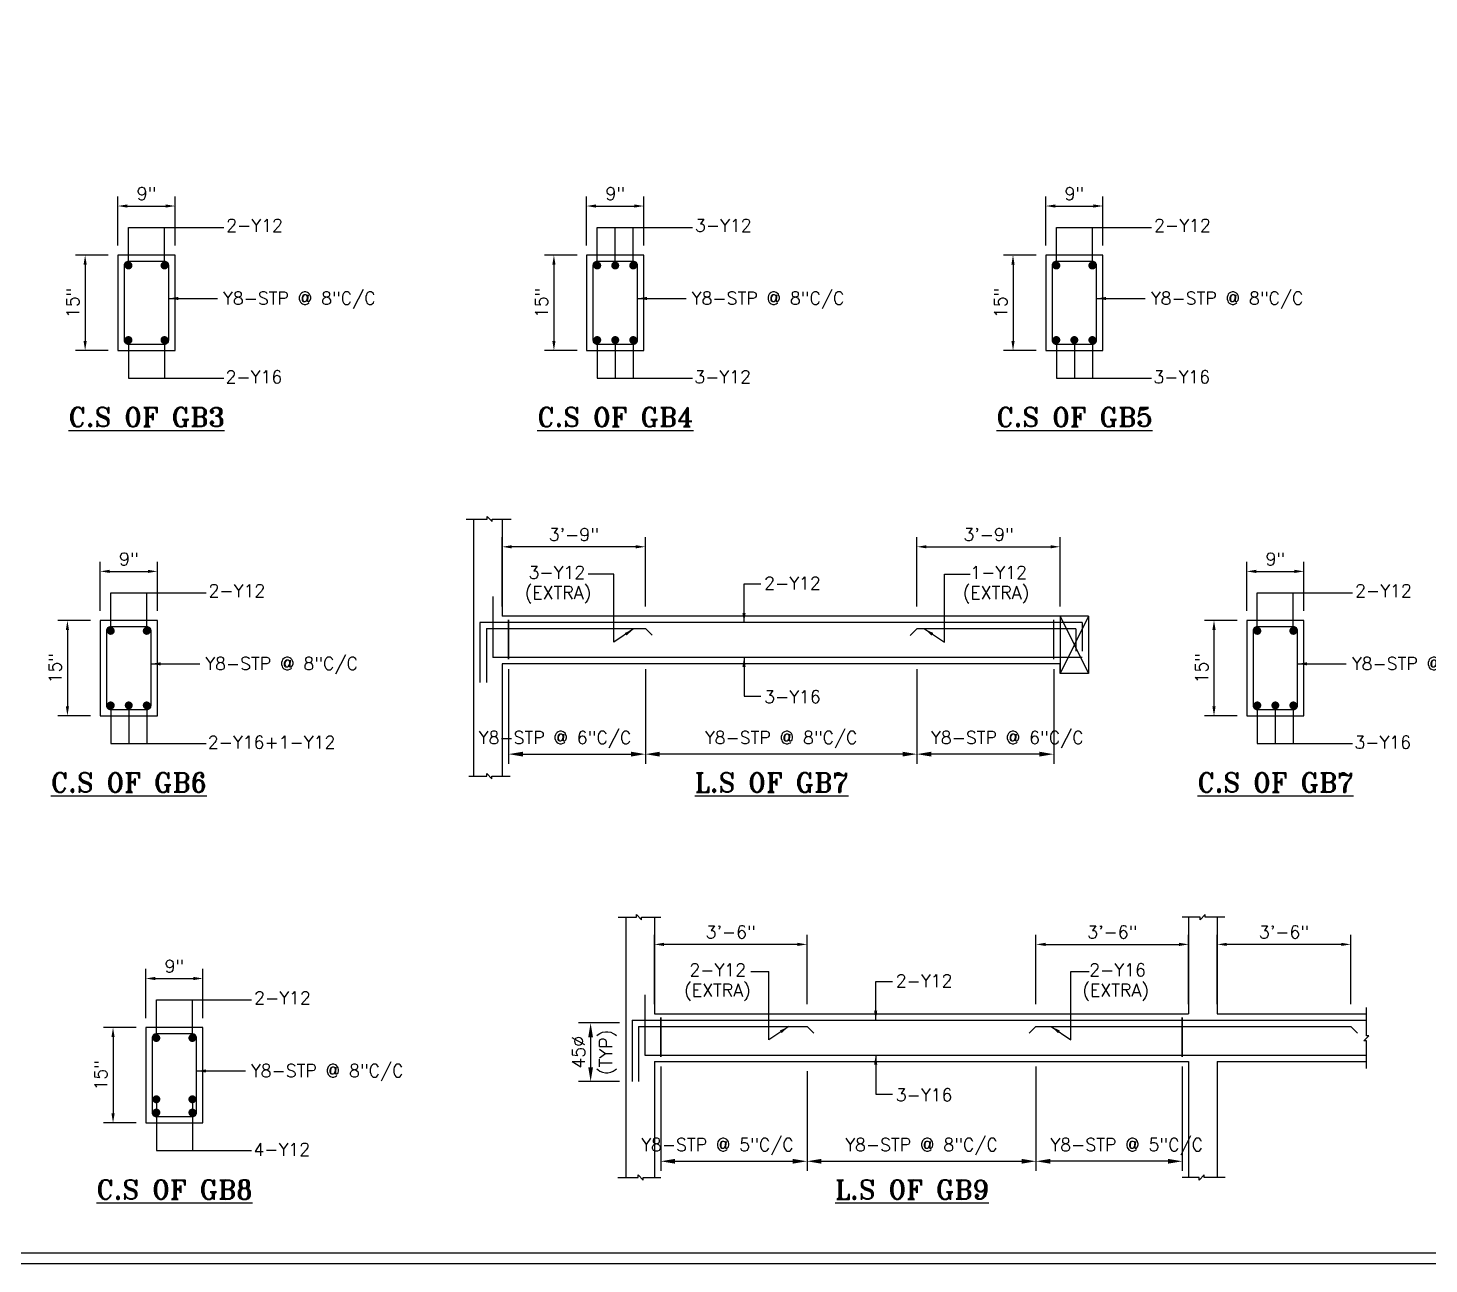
# Model space of a CAD drawing. Header units: inches. Extents: x 138161 to 144959, y -87384 to -84097.
# Drawn here: x 143335 to 144216, y -87384 to -86606 of the extents above; entities that cross this region are included whole.
import ezdxf
from ezdxf.enums import TextEntityAlignment as Align

# ---------------------------------------------------------------- set-up
doc = ezdxf.new("R2010")
doc.units = ezdxf.units.IN
doc.header["$LTSCALE"] = 20
doc.header["$MEASUREMENT"] = 0
doc.header["$PDMODE"] = 3
doc.linetypes.add('CENTER', pattern=[2, 1.25, -0.25, 0.25, -0.25])
for name, color, linetype in [('2con', 1, 'Continuous'), ('2grid', 9, 'CENTER'), ('DIM', 1, 'Continuous'), ('DIMENSION', 1, 'Continuous'), ('ROD', 40, 'Continuous'), ('TEXT', 3, 'Continuous'), ('TITLE', 2, 'Continuous')]:
    doc.layers.add(name, color=color, linetype=linetype)
doc.styles.add('ROMANS', font='romans.shx', dxfattribs={"height": 8})
doc.styles.add('ROMANT', font='romant.shx', dxfattribs={"height": 8})
doc.styles.add('S', font='SIMPLEX.shx', dxfattribs={"height": 8})
doc.dimstyles.new('ROMANS', dxfattribs={"dimtxt": 8, "dimasz": 6, "dimexe": 6, "dimexo": 6, "dimgap": 3, "dimtad": 1, "dimdec": 1, "dimzin": 1, "dimdsep": 46, "dimlunit": 4, "dimtxsty": 'ROMANS', "dimcen": 0.0625, "dimclrd": 1, "dimclre": 1, "dimclrt": 3, "dimadec": 0, "dimazin": 0, "dimtfac": 0.75, "dimtdec": 1, "dimtix": 1, "dimtofl": 0, "dimtmove": 2, "dimatfit": 3, "dimfxl": 1, "dimtolj": 1, "dimtzin": 0, "dimarcsym": 0})

# ---------------------------------------------------------------- blocks, each defined once
blk = doc.blocks.new('*D756')
at = {"layer": 'DEFPOINTS', "color": 0, "transparency": 16777216}
for p in [(143391.48, -86749.11, 0), (143370.91, -86809.11, 0), (143391.48, -86809.11, 0)]:
    blk.add_point(p, dxfattribs=at)
at = {"layer": 'DIM', "color": 1, "lineweight": -2, "transparency": 16777216}
for p, q in [((143385.48, -86749.11, 0), (143364.91, -86749.11, 0)), ((143370.91, -86755.11, 0), (143370.91, -86803.11, 0)), ((143385.48, -86809.11, 0), (143364.91, -86809.11, 0))]:
    blk.add_line(p, q, dxfattribs=at)
at = {"layer": 'DIM', "color": 1, "transparency": 16777216}
for points in [[(143369.91, -86755.11, 0), (143371.91, -86755.11, 0), (143370.91, -86749.11, 0)], [(143369.91, -86803.11, 0), (143371.91, -86803.11, 0), (143370.91, -86809.11, 0)]]:
    blk.add_solid(points, dxfattribs=at)
at = {"layer": 'DIM', "color": 3, "transparency": 16777216, "insert": (143363.15, -86779.11, 0), "char_height": 8, "attachment_point": 5, "rotation": 90, "style": 'ROMANS'}
blk.add_mtext('\\A1;15"', dxfattribs=at)
blk = doc.blocks.new('*D755')
at = {"layer": 'DEFPOINTS', "color": 0, "transparency": 16777216}
for p in [(143427.48, -86718.27, 0), (143391.48, -86749.11, 0), (143427.48, -86749.11, 0)]:
    blk.add_point(p, dxfattribs=at)
at = {"layer": 'DIM', "color": 1, "lineweight": -2, "transparency": 16777216}
for p, q in [((143391.48, -86743.11, 0), (143391.48, -86712.27, 0)), ((143427.48, -86743.11, 0), (143427.48, -86712.27, 0)), ((143397.48, -86718.27, 0), (143421.48, -86718.27, 0))]:
    blk.add_line(p, q, dxfattribs=at)
at = {"layer": 'DIM', "color": 1, "transparency": 16777216}
for points in [[(143397.48, -86717.27, 0), (143397.48, -86719.27, 0), (143391.48, -86718.27, 0)], [(143421.48, -86717.27, 0), (143421.48, -86719.27, 0), (143427.48, -86718.27, 0)]]:
    blk.add_solid(points, dxfattribs=at)
at = {"layer": 'DIM', "color": 3, "transparency": 16777216, "insert": (143409.48, -86710.51, 0), "char_height": 8, "attachment_point": 5, "style": 'ROMANS'}
blk.add_mtext('\\A1;9"', dxfattribs=at)
blk = doc.blocks.new('*D757')
at = {"layer": 'DEFPOINTS', "color": 0, "transparency": 16777216}
for p in [(143686.31, -86749.11, 0), (143665.74, -86809.11, 0), (143686.31, -86809.11, 0)]:
    blk.add_point(p, dxfattribs=at)
at = {"layer": 'DIM', "color": 1, "lineweight": -2, "transparency": 16777216}
for p, q in [((143680.31, -86749.11, 0), (143659.74, -86749.11, 0)), ((143665.74, -86755.11, 0), (143665.74, -86803.11, 0)), ((143680.31, -86809.11, 0), (143659.74, -86809.11, 0))]:
    blk.add_line(p, q, dxfattribs=at)
at = {"layer": 'DIM', "color": 1, "transparency": 16777216}
for points in [[(143664.74, -86755.11, 0), (143666.74, -86755.11, 0), (143665.74, -86749.11, 0)], [(143664.74, -86803.11, 0), (143666.74, -86803.11, 0), (143665.74, -86809.11, 0)]]:
    blk.add_solid(points, dxfattribs=at)
at = {"layer": 'DIM', "color": 3, "transparency": 16777216, "insert": (143657.98, -86779.11, 0), "char_height": 8, "attachment_point": 5, "rotation": 90, "style": 'ROMANS'}
blk.add_mtext('\\A1;15"', dxfattribs=at)
blk = doc.blocks.new('*D758')
at = {"layer": 'DEFPOINTS', "color": 0, "transparency": 16777216}
for p in [(143722.31, -86718.27, 0), (143686.31, -86749.11, 0), (143722.31, -86749.11, 0)]:
    blk.add_point(p, dxfattribs=at)
at = {"layer": 'DIM', "color": 1, "lineweight": -2, "transparency": 16777216}
for p, q in [((143686.31, -86743.11, 0), (143686.31, -86712.27, 0)), ((143722.31, -86743.11, 0), (143722.31, -86712.27, 0)), ((143692.31, -86718.27, 0), (143716.31, -86718.27, 0))]:
    blk.add_line(p, q, dxfattribs=at)
at = {"layer": 'DIM', "color": 1, "transparency": 16777216}
for points in [[(143692.31, -86717.27, 0), (143692.31, -86719.27, 0), (143686.31, -86718.27, 0)], [(143716.31, -86717.27, 0), (143716.31, -86719.27, 0), (143722.31, -86718.27, 0)]]:
    blk.add_solid(points, dxfattribs=at)
at = {"layer": 'DIM', "color": 3, "transparency": 16777216, "insert": (143704.31, -86710.51, 0), "char_height": 8, "attachment_point": 5, "style": 'ROMANS'}
blk.add_mtext('\\A1;9"', dxfattribs=at)
blk = doc.blocks.new('*D759')
at = {"layer": 'DEFPOINTS', "color": 0, "transparency": 16777216}
for p in [(143975.06, -86749.11, 0), (143954.49, -86809.11, 0), (143975.06, -86809.11, 0)]:
    blk.add_point(p, dxfattribs=at)
at = {"layer": 'DIM', "color": 1, "lineweight": -2, "transparency": 16777216}
for p, q in [((143969.06, -86749.11, 0), (143948.49, -86749.11, 0)), ((143954.49, -86755.11, 0), (143954.49, -86803.11, 0)), ((143969.06, -86809.11, 0), (143948.49, -86809.11, 0))]:
    blk.add_line(p, q, dxfattribs=at)
at = {"layer": 'DIM', "color": 1, "transparency": 16777216}
for points in [[(143953.49, -86755.11, 0), (143955.49, -86755.11, 0), (143954.49, -86749.11, 0)], [(143953.49, -86803.11, 0), (143955.49, -86803.11, 0), (143954.49, -86809.11, 0)]]:
    blk.add_solid(points, dxfattribs=at)
at = {"layer": 'DIM', "color": 3, "transparency": 16777216, "insert": (143946.73, -86779.11, 0), "char_height": 8, "attachment_point": 5, "rotation": 90, "style": 'ROMANS'}
blk.add_mtext('\\A1;15"', dxfattribs=at)
blk = doc.blocks.new('*D760')
at = {"layer": 'DEFPOINTS', "color": 0, "transparency": 16777216}
for p in [(144011.06, -86718.27, 0), (143975.06, -86749.11, 0), (144011.06, -86749.11, 0)]:
    blk.add_point(p, dxfattribs=at)
at = {"layer": 'DIM', "color": 1, "lineweight": -2, "transparency": 16777216}
for p, q in [((143975.06, -86743.11, 0), (143975.06, -86712.27, 0)), ((144011.06, -86743.11, 0), (144011.06, -86712.27, 0)), ((143981.06, -86718.27, 0), (144005.06, -86718.27, 0))]:
    blk.add_line(p, q, dxfattribs=at)
at = {"layer": 'DIM', "color": 1, "transparency": 16777216}
for points in [[(143981.06, -86717.27, 0), (143981.06, -86719.27, 0), (143975.06, -86718.27, 0)], [(144005.06, -86717.27, 0), (144005.06, -86719.27, 0), (144011.06, -86718.27, 0)]]:
    blk.add_solid(points, dxfattribs=at)
at = {"layer": 'DIM', "color": 3, "transparency": 16777216, "insert": (143993.06, -86710.51, 0), "char_height": 8, "attachment_point": 5, "style": 'ROMANS'}
blk.add_mtext('\\A1;9"', dxfattribs=at)
blk = doc.blocks.new('*D767')
at = {"layer": 'DEFPOINTS', "color": 0, "transparency": 16777216}
for p in [(143380.34, -86978.85), (143359.76, -87038.85), (143380.34, -87038.85)]:
    blk.add_point(p, dxfattribs=at)
at = {"layer": 'DIM', "color": 1, "lineweight": -2, "transparency": 16777216}
for p, q in [((143374.34, -86978.85), (143353.76, -86978.85)), ((143359.76, -86984.85), (143359.76, -87032.85)), ((143374.34, -87038.85), (143353.76, -87038.85))]:
    blk.add_line(p, q, dxfattribs=at)
at = {"layer": 'DIM', "color": 1, "transparency": 16777216}
for points in [[(143358.76, -86984.85), (143360.76, -86984.85), (143359.76, -86978.85)], [(143358.76, -87032.85), (143360.76, -87032.85), (143359.76, -87038.85)]]:
    blk.add_solid(points, dxfattribs=at)
at = {"layer": 'DIM', "color": 3, "transparency": 16777216, "insert": (143352, -87008.85), "char_height": 8, "attachment_point": 5, "rotation": 90, "style": 'ROMANS'}
blk.add_mtext('\\A1;15"', dxfattribs=at)
blk = doc.blocks.new('*D768')
at = {"layer": 'DEFPOINTS', "color": 0, "transparency": 16777216}
for p in [(143416.34, -86948.01), (143380.34, -86978.85), (143416.34, -86978.85)]:
    blk.add_point(p, dxfattribs=at)
at = {"layer": 'DIM', "color": 1, "lineweight": -2, "transparency": 16777216}
for p, q in [((143380.34, -86972.85), (143380.34, -86942.01)), ((143386.34, -86948.01), (143410.34, -86948.01)), ((143416.34, -86972.85), (143416.34, -86942.01))]:
    blk.add_line(p, q, dxfattribs=at)
at = {"layer": 'DIM', "color": 1, "transparency": 16777216}
for points in [[(143386.34, -86947.01), (143386.34, -86949.01), (143380.34, -86948.01)], [(143410.34, -86947.01), (143410.34, -86949.01), (143416.34, -86948.01)]]:
    blk.add_solid(points, dxfattribs=at)
at = {"layer": 'DIM', "color": 3, "transparency": 16777216, "insert": (143398.34, -86940.25), "char_height": 8, "attachment_point": 5, "style": 'ROMANS'}
blk.add_mtext('\\A1;9"', dxfattribs=at)
blk = doc.blocks.new('*D769')
at = {"layer": 'DEFPOINTS', "color": 0, "transparency": 16777216}
for p in [(143723.25, -87003.41), (143894.07, -87003.41), (143723.25, -87062.93)]:
    blk.add_point(p, dxfattribs=at)
at = {"layer": 'DIM', "color": 1, "lineweight": -2, "transparency": 16777216}
for p, q in [((143723.25, -87009.41), (143723.25, -87068.93)), ((143894.07, -87009.41), (143894.07, -87068.93)), ((143885.07, -87062.93), (143732.25, -87062.93))]:
    blk.add_line(p, q, dxfattribs=at)
at = {"layer": 'DIM', "color": 1, "transparency": 16777216}
for points in [[(143732.25, -87061.43), (143732.25, -87064.43), (143723.25, -87062.93)], [(143885.07, -87061.43), (143885.07, -87064.43), (143894.07, -87062.93)]]:
    blk.add_solid(points, dxfattribs=at)
at = {"layer": 'DIM', "color": 3, "transparency": 16777216, "insert": (143808.66, -87053.83), "char_height": 8, "attachment_point": 5, "style": 'ROMANS'}
blk.add_mtext('\\A1;Y8-STP @ 8"C/C', dxfattribs=at)
blk = doc.blocks.new('*D770')
at = {"layer": '2con', "color": 1, "linetype": 'Continuous', "lineweight": -2, "transparency": 16777216}
for p, q in [((143894.07, -86970.19), (143894.07, -86926.55)), ((143900.07, -86932.55), (143978.07, -86932.55)), ((143984.07, -86970.19), (143984.07, -86926.55))]:
    blk.add_line(p, q, dxfattribs=at)
at = {"layer": '2con', "color": 1, "linetype": 'Continuous', "transparency": 16777216}
for points in [[(143900.07, -86931.55), (143900.07, -86933.55), (143894.07, -86932.55)], [(143978.07, -86931.55), (143978.07, -86933.55), (143984.07, -86932.55)]]:
    blk.add_solid(points, dxfattribs=at)
at = {"layer": 'DEFPOINTS', "color": 0, "linetype": 'Continuous', "transparency": 16777216}
for p in [(143984.07, -86932.55), (143894.07, -86976.19), (143984.07, -86976.19)]:
    blk.add_point(p, dxfattribs=at)
at = {"layer": '2con', "color": 3, "linetype": 'Continuous', "transparency": 16777216, "insert": (143939.07, -86924.79), "char_height": 8, "attachment_point": 5, "style": 'ROMANS'}
blk.add_mtext('\\A1;3\'-9"', dxfattribs=at)
blk = doc.blocks.new('*D771')
at = {"layer": '2con', "color": 1, "linetype": 'Continuous', "lineweight": -2, "transparency": 16777216}
for p, q in [((143633.25, -86970.19), (143633.25, -86926.55)), ((143717.25, -86932.55), (143639.25, -86932.55)), ((143723.25, -86970.19), (143723.25, -86926.55))]:
    blk.add_line(p, q, dxfattribs=at)
at = {"layer": '2con', "color": 1, "linetype": 'Continuous', "transparency": 16777216}
for points in [[(143639.25, -86931.55), (143639.25, -86933.55), (143633.25, -86932.55)], [(143717.25, -86931.55), (143717.25, -86933.55), (143723.25, -86932.55)]]:
    blk.add_solid(points, dxfattribs=at)
at = {"layer": 'DEFPOINTS', "color": 0, "linetype": 'Continuous', "transparency": 16777216}
for p in [(143633.25, -86932.55), (143633.25, -86976.19), (143723.25, -86976.19)]:
    blk.add_point(p, dxfattribs=at)
at = {"layer": '2con', "color": 3, "linetype": 'Continuous', "transparency": 16777216, "insert": (143678.25, -86924.79), "char_height": 8, "attachment_point": 5, "style": 'ROMANS'}
blk.add_mtext('\\A1;3\'-9"', dxfattribs=at)
blk = doc.blocks.new('*D772')
at = {"layer": 'DEFPOINTS', "color": 0, "transparency": 16777216}
for p in [(143894.07, -87003.41), (143980.07, -87003.41), (143894.07, -87062.93)]:
    blk.add_point(p, dxfattribs=at)
at = {"layer": 'DIM', "color": 1, "lineweight": -2, "transparency": 16777216}
for p, q in [((143894.07, -87009.41), (143894.07, -87068.93)), ((143980.07, -87009.41), (143980.07, -87068.93)), ((143971.07, -87062.93), (143903.07, -87062.93))]:
    blk.add_line(p, q, dxfattribs=at)
at = {"layer": 'DIM', "color": 1, "transparency": 16777216}
for points in [[(143903.07, -87061.43), (143903.07, -87064.43), (143894.07, -87062.93)], [(143971.07, -87061.43), (143971.07, -87064.43), (143980.07, -87062.93)]]:
    blk.add_solid(points, dxfattribs=at)
at = {"layer": 'DIM', "color": 3, "transparency": 16777216, "insert": (143950.9, -87053.83), "char_height": 8, "attachment_point": 5, "style": 'ROMANS'}
blk.add_mtext('\\A1;Y8-STP @ 6"C/C', dxfattribs=at)
blk = doc.blocks.new('*D773')
at = {"layer": 'DEFPOINTS', "color": 0, "transparency": 16777216}
for p in [(143637.25, -87003.41), (143723.25, -87003.41), (143723.25, -87062.93)]:
    blk.add_point(p, dxfattribs=at)
at = {"layer": 'DIM', "color": 1, "lineweight": -2, "transparency": 16777216}
for p, q in [((143637.25, -87009.41), (143637.25, -87068.93)), ((143723.25, -87009.41), (143723.25, -87068.93)), ((143646.25, -87062.93), (143714.25, -87062.93))]:
    blk.add_line(p, q, dxfattribs=at)
at = {"layer": 'DIM', "color": 1, "transparency": 16777216}
for points in [[(143646.25, -87061.43), (143646.25, -87064.43), (143637.25, -87062.93)], [(143714.25, -87061.43), (143714.25, -87064.43), (143723.25, -87062.93)]]:
    blk.add_solid(points, dxfattribs=at)
at = {"layer": 'DIM', "color": 3, "transparency": 16777216, "insert": (143666.42, -87053.83), "char_height": 8, "attachment_point": 5, "style": 'ROMANS'}
blk.add_mtext('\\A1;Y8-STP @ 6"C/C', dxfattribs=at)
blk = doc.blocks.new('*D774')
at = {"layer": 'DEFPOINTS', "color": 0, "transparency": 16777216}
for p in [(144101.47, -86978.85), (144080.9, -87038.85), (144101.47, -87038.85)]:
    blk.add_point(p, dxfattribs=at)
at = {"layer": 'DIM', "color": 1, "lineweight": -2, "transparency": 16777216}
for p, q in [((144095.47, -86978.85), (144074.9, -86978.85)), ((144080.9, -86984.85), (144080.9, -87032.85)), ((144095.47, -87038.85), (144074.9, -87038.85))]:
    blk.add_line(p, q, dxfattribs=at)
at = {"layer": 'DIM', "color": 1, "transparency": 16777216}
for points in [[(144079.9, -86984.85), (144081.9, -86984.85), (144080.9, -86978.85)], [(144079.9, -87032.85), (144081.9, -87032.85), (144080.9, -87038.85)]]:
    blk.add_solid(points, dxfattribs=at)
at = {"layer": 'DIM', "color": 3, "transparency": 16777216, "insert": (144073.14, -87008.85), "char_height": 8, "attachment_point": 5, "rotation": 90, "style": 'ROMANS'}
blk.add_mtext('\\A1;15"', dxfattribs=at)
blk = doc.blocks.new('*D775')
at = {"layer": 'DEFPOINTS', "color": 0, "transparency": 16777216}
for p in [(144137.47, -86948.01), (144101.47, -86978.85), (144137.47, -86978.85)]:
    blk.add_point(p, dxfattribs=at)
at = {"layer": 'DIM', "color": 1, "lineweight": -2, "transparency": 16777216}
for p, q in [((144101.47, -86972.85), (144101.47, -86942.01)), ((144107.47, -86948.01), (144131.47, -86948.01)), ((144137.47, -86972.85), (144137.47, -86942.01))]:
    blk.add_line(p, q, dxfattribs=at)
at = {"layer": 'DIM', "color": 1, "transparency": 16777216}
for points in [[(144107.47, -86947.01), (144107.47, -86949.01), (144101.47, -86948.01)], [(144131.47, -86947.01), (144131.47, -86949.01), (144137.47, -86948.01)]]:
    blk.add_solid(points, dxfattribs=at)
at = {"layer": 'DIM', "color": 3, "transparency": 16777216, "insert": (144119.47, -86940.25), "char_height": 8, "attachment_point": 5, "style": 'ROMANS'}
blk.add_mtext('\\A1;9"', dxfattribs=at)
blk = doc.blocks.new('*D776')
at = {"layer": 'DEFPOINTS', "color": 0, "transparency": 16777216}
for p in [(143824.93, -87256.19), (143968.93, -87253.41), (143968.93, -87318.93)]:
    blk.add_point(p, dxfattribs=at)
at = {"layer": 'DIM', "color": 1, "lineweight": -2, "transparency": 16777216}
for p, q in [((143824.93, -87262.19), (143824.93, -87324.93)), ((143968.93, -87259.41), (143968.93, -87324.93)), ((143833.93, -87318.93), (143959.93, -87318.93))]:
    blk.add_line(p, q, dxfattribs=at)
at = {"layer": 'DIM', "color": 1, "transparency": 16777216}
for points in [[(143833.93, -87317.43), (143833.93, -87320.43), (143824.93, -87318.93)], [(143959.93, -87317.43), (143959.93, -87320.43), (143968.93, -87318.93)]]:
    blk.add_solid(points, dxfattribs=at)
at = {"layer": 'DIM', "color": 3, "transparency": 16777216, "insert": (143896.93, -87309.84), "char_height": 8, "attachment_point": 5, "style": 'ROMANS'}
blk.add_mtext('\\A1;Y8-STP @ 8"C/C', dxfattribs=at)
blk = doc.blocks.new('*D777')
at = {"layer": '2con', "color": 1, "linetype": 'Continuous', "lineweight": -2, "transparency": 16777216}
for p, q in [((144082.93, -87220.19), (144082.93, -87176.56)), ((144166.93, -87220.19), (144166.93, -87176.56)), ((144160.93, -87182.56), (144088.93, -87182.56))]:
    blk.add_line(p, q, dxfattribs=at)
at = {"layer": '2con', "color": 1, "linetype": 'Continuous', "transparency": 16777216}
for points in [[(144088.93, -87181.56), (144088.93, -87183.56), (144082.93, -87182.56)], [(144160.93, -87181.56), (144160.93, -87183.56), (144166.93, -87182.56)]]:
    blk.add_solid(points, dxfattribs=at)
at = {"layer": 'DEFPOINTS', "color": 0, "linetype": 'Continuous', "transparency": 16777216}
for p in [(144082.93, -87182.56), (144082.93, -87226.19), (144166.93, -87226.19)]:
    blk.add_point(p, dxfattribs=at)
at = {"layer": '2con', "color": 3, "linetype": 'Continuous', "transparency": 16777216, "insert": (144124.93, -87174.79), "char_height": 8, "attachment_point": 5, "style": 'ROMANS'}
blk.add_mtext('\\A1;3\'-6"', dxfattribs=at)
blk = doc.blocks.new('*D778')
at = {"layer": '2con', "color": 1, "linetype": 'Continuous', "lineweight": -2, "transparency": 16777216}
for p, q in [((143968.93, -87220.19), (143968.93, -87176.56)), ((144064.93, -87220.19), (144064.93, -87176.56)), ((143974.93, -87182.56), (144058.93, -87182.56))]:
    blk.add_line(p, q, dxfattribs=at)
at = {"layer": '2con', "color": 1, "linetype": 'Continuous', "transparency": 16777216}
for points in [[(143974.93, -87181.56), (143974.93, -87183.56), (143968.93, -87182.56)], [(144058.93, -87181.56), (144058.93, -87183.56), (144064.93, -87182.56)]]:
    blk.add_solid(points, dxfattribs=at)
at = {"layer": 'DEFPOINTS', "color": 0, "linetype": 'Continuous', "transparency": 16777216}
for p in [(144064.93, -87182.56), (143968.93, -87226.19), (144064.93, -87226.19)]:
    blk.add_point(p, dxfattribs=at)
at = {"layer": '2con', "color": 3, "linetype": 'Continuous', "transparency": 16777216, "insert": (144016.93, -87174.79), "char_height": 8, "attachment_point": 5, "style": 'ROMANS'}
blk.add_mtext('\\A1;3\'-6"', dxfattribs=at)
blk = doc.blocks.new('*D779')
at = {"layer": '2con', "color": 1, "linetype": 'Continuous', "lineweight": -2, "transparency": 16777216}
for p, q in [((143728.93, -87220.19), (143728.93, -87176.56)), ((143824.93, -87220.19), (143824.93, -87176.56)), ((143818.93, -87182.56), (143734.93, -87182.56))]:
    blk.add_line(p, q, dxfattribs=at)
at = {"layer": '2con', "color": 1, "linetype": 'Continuous', "transparency": 16777216}
for points in [[(143734.93, -87181.56), (143734.93, -87183.56), (143728.93, -87182.56)], [(143818.93, -87181.56), (143818.93, -87183.56), (143824.93, -87182.56)]]:
    blk.add_solid(points, dxfattribs=at)
at = {"layer": 'DEFPOINTS', "color": 0, "linetype": 'Continuous', "transparency": 16777216}
for p in [(143728.93, -87182.56), (143728.93, -87226.19), (143824.93, -87226.19)]:
    blk.add_point(p, dxfattribs=at)
at = {"layer": '2con', "color": 3, "linetype": 'Continuous', "transparency": 16777216, "insert": (143776.93, -87174.79), "char_height": 8, "attachment_point": 5, "style": 'ROMANS'}
blk.add_mtext('\\A1;3\'-6"', dxfattribs=at)
blk = doc.blocks.new('*D780')
at = {"layer": 'DEFPOINTS', "color": 0, "transparency": 16777216}
for p in [(143968.93, -87253.41), (144060.93, -87253.41), (143968.93, -87318.93)]:
    blk.add_point(p, dxfattribs=at)
at = {"layer": 'DIM', "color": 1, "lineweight": -2, "transparency": 16777216}
for p, q in [((143968.93, -87259.41), (143968.93, -87324.93)), ((144060.93, -87259.41), (144060.93, -87324.93)), ((144051.93, -87318.93), (143977.93, -87318.93))]:
    blk.add_line(p, q, dxfattribs=at)
at = {"layer": 'DIM', "color": 1, "transparency": 16777216}
for points in [[(143977.93, -87317.43), (143977.93, -87320.43), (143968.93, -87318.93)], [(144051.93, -87317.43), (144051.93, -87320.43), (144060.93, -87318.93)]]:
    blk.add_solid(points, dxfattribs=at)
at = {"layer": 'DIM', "color": 3, "transparency": 16777216, "insert": (144026.02, -87309.84), "char_height": 8, "attachment_point": 5, "style": 'ROMANS'}
blk.add_mtext('\\A1;Y8-STP @ 5"C/C', dxfattribs=at)
blk = doc.blocks.new('*D781')
at = {"layer": 'DEFPOINTS', "color": 0, "transparency": 16777216}
for p in [(143732.93, -87253.41), (143824.93, -87256.19), (143824.93, -87318.93)]:
    blk.add_point(p, dxfattribs=at)
at = {"layer": 'DIM', "color": 1, "lineweight": -2, "transparency": 16777216}
for p, q in [((143732.93, -87259.41), (143732.93, -87324.93)), ((143824.93, -87262.19), (143824.93, -87324.93)), ((143741.93, -87318.93), (143815.93, -87318.93))]:
    blk.add_line(p, q, dxfattribs=at)
at = {"layer": 'DIM', "color": 1, "transparency": 16777216}
for points in [[(143741.93, -87317.43), (143741.93, -87320.43), (143732.93, -87318.93)], [(143815.93, -87317.43), (143815.93, -87320.43), (143824.93, -87318.93)]]:
    blk.add_solid(points, dxfattribs=at)
at = {"layer": 'DIM', "color": 3, "transparency": 16777216, "insert": (143768.59, -87309.84), "char_height": 8, "attachment_point": 5, "style": 'ROMANS'}
blk.add_mtext('\\A1;Y8-STP @ 5"C/C', dxfattribs=at)
blk = doc.blocks.new('*D798')
at = {"layer": 'DEFPOINTS', "color": 0, "transparency": 16777216}
for p in [(143409.02, -87234.86), (143388.45, -87294.86), (143409.02, -87294.86)]:
    blk.add_point(p, dxfattribs=at)
at = {"layer": 'DIM', "color": 1, "lineweight": -2, "transparency": 16777216}
for p, q in [((143403.02, -87234.86), (143382.45, -87234.86)), ((143388.45, -87240.86), (143388.45, -87288.86)), ((143403.02, -87294.86), (143382.45, -87294.86))]:
    blk.add_line(p, q, dxfattribs=at)
at = {"layer": 'DIM', "color": 1, "transparency": 16777216}
for points in [[(143387.45, -87240.86), (143389.45, -87240.86), (143388.45, -87234.86)], [(143387.45, -87288.86), (143389.45, -87288.86), (143388.45, -87294.86)]]:
    blk.add_solid(points, dxfattribs=at)
at = {"layer": 'DIM', "color": 3, "transparency": 16777216, "insert": (143380.69, -87264.86), "char_height": 8, "attachment_point": 5, "rotation": 90, "style": 'ROMANS'}
blk.add_mtext('\\A1;15"', dxfattribs=at)
blk = doc.blocks.new('*D799')
at = {"layer": 'DEFPOINTS', "color": 0, "transparency": 16777216}
for p in [(143445.02, -87204.01), (143409.02, -87234.86), (143445.02, -87234.86)]:
    blk.add_point(p, dxfattribs=at)
at = {"layer": 'DIM', "color": 1, "lineweight": -2, "transparency": 16777216}
for p, q in [((143409.02, -87228.86), (143409.02, -87198.01)), ((143415.02, -87204.01), (143439.02, -87204.01)), ((143445.02, -87228.86), (143445.02, -87198.01))]:
    blk.add_line(p, q, dxfattribs=at)
at = {"layer": 'DIM', "color": 1, "transparency": 16777216}
for points in [[(143415.02, -87203.01), (143415.02, -87205.01), (143409.02, -87204.01)], [(143439.02, -87203.01), (143439.02, -87205.01), (143445.02, -87204.01)]]:
    blk.add_solid(points, dxfattribs=at)
at = {"layer": 'DIM', "color": 3, "transparency": 16777216, "insert": (143427.02, -87196.25), "char_height": 8, "attachment_point": 5, "style": 'ROMANS'}
blk.add_mtext('\\A1;9"', dxfattribs=at)

msp = doc.modelspace()

# ---------------------------------------------------------------- linework, layer by layer
at = {"layer": '2con'}
for p, q in [((143398.16, -86731.78, 0), (143458.08, -86731.78, 0)), ((143398.16, -86755.68, 0), (143398.16, -86731.78, 0)), ((143420.8, -86755.68, 0), (143420.8, -86731.78, 0)), ((143692.99, -86731.78, 0), (143752.91, -86731.78, 0)), ((143692.99, -86755.68, 0), (143692.99, -86731.78, 0)), ((143704.31, -86755.68, 0), (143704.31, -86731.78, 0)), ((143715.63, -86755.68, 0), (143715.63, -86731.78, 0)), ((143981.74, -86731.78, 0), (144041.66, -86731.78, 0)), ((143981.74, -86755.68, 0), (143981.74, -86731.78, 0)), ((144004.38, -86755.68, 0), (144004.38, -86731.78, 0)), ((143398.16, -86802.54, 0), (143398.16, -86826.45, 0)), ((143420.8, -86802.54, 0), (143420.8, -86826.45, 0)), ((143692.99, -86802.54, 0), (143692.99, -86826.45, 0)), ((143704.31, -86802.54, 0), (143704.31, -86826.45, 0)), ((143715.63, -86802.54, 0), (143715.63, -86826.45, 0)), ((143981.74, -86802.54, 0), (143981.74, -86826.45, 0)), ((143993.06, -86802.54, 0), (143993.06, -86826.45, 0)), ((144004.38, -86802.54, 0), (144004.38, -86826.45, 0)), ((143398.16, -86826.45, 0), (143458.08, -86826.45, 0)), ((143692.99, -86826.45, 0), (143752.91, -86826.45, 0)), ((143981.74, -86826.45, 0), (144041.66, -86826.45, 0)), ((143615.25, -86915.11), (143615.25, -87076.86)), ((143633.25, -86915.44), (143633.25, -86976.19)), ((143387.02, -86961.52), (143446.93, -86961.52)), ((143387.02, -86985.42), (143387.02, -86961.52)), ((143409.65, -86985.42), (143409.65, -86961.52)), ((144108.15, -86961.52), (144168.07, -86961.52)), ((144108.15, -86985.42), (144108.15, -86961.52)), ((144130.79, -86985.42), (144130.79, -86961.52)), ((144002.07, -86976.19), (143633.25, -86976.19)), ((143984.07, -86976.19), (144002.07, -87012.19)), ((144002.07, -86976.19), (143984.07, -87012.19)), ((143984.07, -86976.19), (143984.07, -87012.19)), ((144002.07, -86976.19), (144002.07, -87012.19)), ((143633.25, -87006.19), (143633.25, -87076.86)), ((143984.07, -87006.19), (143633.25, -87006.19)), ((143387.02, -87032.29), (143387.02, -87056.19)), ((143398.34, -87032.29), (143398.34, -87056.19)), ((143409.65, -87032.29), (143409.65, -87056.19)), ((144108.15, -87032.29), (144108.15, -87056.19)), ((144119.47, -87032.29), (144119.47, -87056.19)), ((144130.79, -87032.29), (144130.79, -87056.19)), ((143387.02, -87056.19), (143446.93, -87056.19)), ((144108.15, -87056.19), (144168.07, -87056.19)), ((143710.93, -87165.45), (143710.93, -87329.2)), ((143728.93, -87165.45), (143728.93, -87226.19)), ((144064.93, -87165.45), (144064.93, -87226.19)), ((144082.93, -87165.45), (144082.93, -87226.19)), ((143415.7, -87217.52), (143475.62, -87217.52)), ((143415.7, -87241.42), (143415.7, -87217.52)), ((143438.34, -87241.42), (143438.34, -87217.52)), ((143728.93, -87226.19), (144064.93, -87226.19)), ((144082.93, -87226.19), (144176.72, -87226.19)), ((143728.93, -87256.19), (144064.93, -87256.19)), ((143728.93, -87256.19), (143728.93, -87329.2)), ((144064.93, -87256.19), (144064.93, -87329.2)), ((144082.93, -87256.19), (144082.93, -87329.2)), ((144082.93, -87256.19), (144176.72, -87256.19)), ((143415.7, -87279.97), (143415.7, -87303.87)), ((143438.34, -87279.97), (143438.34, -87303.87)), ((143415.7, -87288.29), (143415.7, -87312.19)), ((143438.34, -87288.29), (143438.34, -87312.19)), ((143415.7, -87312.19), (143475.62, -87312.19))]:
    msp.add_line(p, q, dxfattribs=at)
at = {"layer": '2con', "linetype": 'Continuous', "lineweight": 25}
for p, q in [((143623.75, -86915.11), (143623.75, -86913.44)), ((143623.75, -86913.44), (143626.84, -86916.73)), ((143610.47, -86915.11), (143623.75, -86915.11)), ((143626.84, -86916.73), (143626.84, -86915.11)), ((143626.84, -86915.11), (143638.84, -86915.11)), ((143612.23, -87076.86), (143623.49, -87076.86)), ((143623.49, -87076.86), (143623.49, -87075.19)), ((143623.49, -87075.19), (143626.59, -87078.48)), ((143626.59, -87078.48), (143626.59, -87076.86)), ((143626.59, -87076.86), (143638.15, -87076.86)), ((143706.15, -87165.45), (143717.77, -87165.45)), ((143717.77, -87165.45), (143717.77, -87163.77)), ((143717.77, -87163.77), (143720.86, -87167.07)), ((143720.86, -87167.07), (143720.86, -87165.45)), ((143720.86, -87165.45), (143732.93, -87165.45)), ((144072.16, -87165.45), (144060.93, -87165.45)), ((144075.25, -87163.77), (144072.16, -87167.07)), ((144072.16, -87167.07), (144072.16, -87165.45)), ((144075.25, -87165.45), (144075.25, -87163.77)), ((144087.71, -87165.45), (144075.25, -87165.45)), ((144176.72, -87240.01), (144176.72, -87222.19)), ((144175.05, -87243.1), (144178.34, -87240.01)), ((144178.34, -87240.01), (144176.72, -87240.01)), ((144176.72, -87243.1), (144175.05, -87243.1)), ((144176.72, -87260.64), (144176.72, -87243.1)), ((143718.7, -87329.2), (143718.7, -87327.52)), ((143718.7, -87327.52), (143721.8, -87330.82)), ((144074.73, -87327.52), (144071.64, -87330.82)), ((144074.73, -87329.2), (144074.73, -87327.52)), ((143705.93, -87329.2), (143718.7, -87329.2)), ((143721.8, -87330.82), (143721.8, -87329.2)), ((143721.8, -87329.2), (143732.93, -87329.2)), ((144071.64, -87329.2), (144060.93, -87329.2)), ((144071.64, -87330.82), (144071.64, -87329.2)), ((144087.93, -87329.2), (144074.73, -87329.2))]:
    msp.add_line(p, q, dxfattribs=at)
at = {"layer": '2con', "elevation": 0}
for points in [[(143391.48, -86809.11), (143427.48, -86809.11), (143427.48, -86749.11), (143391.48, -86749.11), (143391.48, -86809.11)], [(143686.31, -86809.11), (143722.31, -86809.11), (143722.31, -86749.11), (143686.31, -86749.11), (143686.31, -86809.11)], [(143975.06, -86809.11), (144011.06, -86809.11), (144011.06, -86749.11), (143975.06, -86749.11), (143975.06, -86809.11)]]:
    msp.add_lwpolyline(points, dxfattribs=at)
at = {"layer": '2con'}
for points in [[(143380.34, -87038.85), (143416.34, -87038.85), (143416.34, -86978.85), (143380.34, -86978.85), (143380.34, -87038.85)], [(144101.47, -87038.85), (144137.47, -87038.85), (144137.47, -86978.85), (144101.47, -86978.85), (144101.47, -87038.85)], [(143409.02, -87294.86), (143445.02, -87294.86), (143445.02, -87234.86), (143409.02, -87234.86), (143409.02, -87294.86)]]:
    msp.add_lwpolyline(points, dxfattribs=at)
at = {"layer": '2grid', "color": 1, "ltscale": 20}
for p, q in [((143703.39, -86949.7), (143687.19, -86949.7)), ((143911.31, -86949.7), (143927.5, -86949.7)), ((143789.49, -87199.7), (143800.9, -87199.7)), ((143990.94, -87199.7), (144002.36, -87199.7))]:
    msp.add_line(p, q, dxfattribs=at)
at = {"layer": 'DIM', "color": 1}
for p, q in [((143706.93, -87231.95), (143681.29, -87231.95)), ((143688.83, -87240.95), (143688.83, -87259.79)), ((143706.93, -87268.79), (143681.29, -87268.79))]:
    msp.add_line(p, q, dxfattribs=at)
for points in [[(143687.33, -87240.95), (143690.33, -87240.95), (143688.83, -87231.95)], [(143687.33, -87259.79), (143690.33, -87259.79), (143688.83, -87268.79)]]:
    msp.add_solid(points, dxfattribs=at)
at = {"layer": 'DIMENSION'}
for p, q in [((143984.07, -87012.19), (143984.07, -87006.19)), ((144002.07, -87012.19), (143984.07, -87012.19))]:
    msp.add_line(p, q, dxfattribs=at)
at = {"layer": 'ROD', "linetype": 'Continuous', "lineweight": 25}
for p, q in [((143627.25, -86963.86), (143627.25, -87002.19)), ((143619.25, -86980.19), (143619.25, -87017.86)), ((143998.07, -86980.19), (143619.25, -86980.19)), ((143623.25, -86983.86), (143623.25, -87017.86)), ((143623.25, -86983.86), (143723.25, -86983.86)), ((143723.25, -86983.86), (143727.49, -86988.1)), ((143894.07, -86984.19), (143889.83, -86988.43)), ((143994.07, -86984.19), (143894.07, -86984.19)), ((143994.07, -86984.19), (143994.07, -86998.19)), ((143998.07, -86980.19), (143998.07, -86998.19)), ((143998.07, -87002.19), (143627.25, -87002.19)), ((143722.93, -87214.19), (143722.93, -87252.19)), ((143714.93, -87230.19), (144176.72, -87230.19)), ((143714.93, -87230.19), (143714.93, -87268.79)), ((143718.93, -87234.19), (143824.93, -87234.19)), ((143718.93, -87234.19), (143718.93, -87268.79)), ((143824.93, -87234.19), (143829.17, -87238.44)), ((143968.93, -87234.19), (143964.68, -87238.44)), ((143968.93, -87234.19), (144166.93, -87234.19)), ((144166.93, -87234.19), (144171.17, -87238.44)), ((143722.93, -87252.19), (144176.72, -87252.19))]:
    msp.add_line(p, q, dxfattribs=at)
at = {"layer": 'ROD', "elevation": 0}
for points in [[(143397.98, -86805.11), (143420.98, -86805.11, 0.414214), (143423.48, -86802.61), (143423.48, -86755.61, 0.414214), (143420.98, -86753.11), (143397.98, -86753.11, 0.414214), (143395.48, -86755.61), (143395.48, -86802.61, 0.414214)], [(143692.81, -86805.11), (143715.81, -86805.11, 0.414214), (143718.31, -86802.61), (143718.31, -86755.61, 0.414214), (143715.81, -86753.11), (143692.81, -86753.11, 0.414214), (143690.31, -86755.61), (143690.31, -86802.61, 0.414214)], [(143981.56, -86805.11), (144004.56, -86805.11, 0.414214), (144007.06, -86802.61), (144007.06, -86755.61, 0.414214), (144004.56, -86753.11), (143981.56, -86753.11, 0.414214), (143979.06, -86755.61), (143979.06, -86802.61, 0.414214)]]:
    msp.add_lwpolyline(points, format="xyb", close=True, dxfattribs=at)
at = {"layer": 'ROD', "const_width": 2.5, "elevation": 0}
for points in [[(143396.91, -86755.68, 1), (143399.41, -86755.68, 1)], [(143422.05, -86755.68, -1), (143419.55, -86755.68, -1)], [(143691.74, -86755.68, 1), (143694.24, -86755.68, 1)], [(143703.06, -86755.68, 1), (143705.56, -86755.68, 1)], [(143716.88, -86755.68, -1), (143714.38, -86755.68, -1)], [(143980.49, -86755.68, 1), (143982.99, -86755.68, 1)], [(144005.63, -86755.68, -1), (144003.13, -86755.68, -1)], [(143396.91, -86802.54, -1), (143399.41, -86802.54, -1)], [(143422.05, -86802.54, 1), (143419.55, -86802.54, 1)], [(143691.74, -86802.54, -1), (143694.24, -86802.54, -1)], [(143703.06, -86802.54, -1), (143705.56, -86802.54, -1)], [(143716.88, -86802.54, 1), (143714.38, -86802.54, 1)], [(143980.49, -86802.54, -1), (143982.99, -86802.54, -1)], [(143991.81, -86802.54, -1), (143994.31, -86802.54, -1)], [(144005.63, -86802.54, 1), (144003.13, -86802.54, 1)]]:
    msp.add_lwpolyline(points, format="xyb", close=True, dxfattribs=at)
at = {"layer": 'ROD'}
for points in [[(143386.84, -87034.85), (143409.84, -87034.85, 0.414214), (143412.34, -87032.35), (143412.34, -86985.35, 0.414214), (143409.84, -86982.85), (143386.84, -86982.85, 0.414214), (143384.34, -86985.35), (143384.34, -87032.35, 0.414214)], [(144107.97, -87034.85), (144130.97, -87034.85, 0.414214), (144133.47, -87032.35), (144133.47, -86985.35, 0.414214), (144130.97, -86982.85), (144107.97, -86982.85, 0.414214), (144105.47, -86985.35), (144105.47, -87032.35, 0.414214)], [(143415.52, -87290.86), (143438.52, -87290.86, 0.414214), (143441.02, -87288.36), (143441.02, -87241.36, 0.414214), (143438.52, -87238.86), (143415.52, -87238.86, 0.414214), (143413.02, -87241.36), (143413.02, -87288.36, 0.414214)]]:
    msp.add_lwpolyline(points, format="xyb", close=True, dxfattribs=at)
at = {"layer": 'ROD', "const_width": 2.5}
for points in [[(143385.77, -86985.42, 1), (143388.27, -86985.42, 1)], [(143410.9, -86985.42, -1), (143408.4, -86985.42, -1)], [(144106.9, -86985.42, 1), (144109.4, -86985.42, 1)], [(144132.04, -86985.42, -1), (144129.54, -86985.42, -1)], [(143385.77, -87032.29, -1), (143388.27, -87032.29, -1)], [(143397.09, -87032.29, -1), (143399.59, -87032.29, -1)], [(143410.9, -87032.29, 1), (143408.4, -87032.29, 1)], [(144106.9, -87032.29, -1), (144109.4, -87032.29, -1)], [(144118.22, -87032.29, -1), (144120.72, -87032.29, -1)], [(144132.04, -87032.29, 1), (144129.54, -87032.29, 1)], [(143414.45, -87241.42, 1), (143416.95, -87241.42, 1)], [(143439.59, -87241.42, -1), (143437.09, -87241.42, -1)], [(143414.45, -87279.97, -1), (143416.95, -87279.97, -1)], [(143439.59, -87279.97, 1), (143437.09, -87279.97, 1)], [(143414.45, -87288.29, -1), (143416.95, -87288.29, -1)], [(143439.59, -87288.29, 1), (143437.09, -87288.29, 1)]]:
    msp.add_lwpolyline(points, format="xyb", close=True, dxfattribs=at)
at = {"layer": 'ROD', "linetype": 'Continuous', "lineweight": 25, "const_width": 1}
for points in [[(143637.25, -86978.46), (143637.25, -87003.41)], [(143980.07, -86978.46), (143980.07, -87003.41)], [(143732.93, -87228.46), (143732.93, -87253.41)], [(144060.93, -87228.46), (144060.93, -87253.41)]]:
    msp.add_lwpolyline(points, dxfattribs=at)
at = {"layer": 'TITLE', "color": 2, "elevation": 0}
for points in [[(142729.86, -85829.18), (144956.45, -85829.18), (144956.45, -87383.51), (142729.86, -87383.51)], [(142736.67, -85835.99), (144949.64, -85835.99), (144949.64, -87376.71), (142736.67, -87376.71)]]:
    msp.add_lwpolyline(points, close=True, dxfattribs=at)

# ---------------------------------------------------------------- texts
at = {"layer": 'DIM', "color": 3, "char_height": 8, "attachment_point": 5, "rotation": 90, "style": 'S'}
for s, insert in [('\\A1;(TYP)', (143699.67, -87250.37)), ('\\A1;45%%C', (143681.29, -87250.37))]:
    msp.add_mtext(s, dxfattribs=dict(at, insert=insert))
at = {"layer": 'TEXT', "style": 'S'}
for s, p in [('2-Y12', (143459.64, -86730.44, 0)), ('3-Y12', (143754.47, -86730.44, 0)), ('2-Y12', (144043.22, -86730.44, 0)), ('Y8-STP @ 8"C/C', (143457.59, -86776.21, 0)), ('Y8-STP @ 8"C/C', (143752.42, -86776.21, 0)), ('Y8-STP @ 8"C/C', (144041.17, -86776.21, 0)), ('2-Y16', (143459.2, -86825.73, 0)), ('3-Y12', (143754.03, -86825.73, 0)), ('3-Y16', (144042.78, -86825.73, 0)), ('3-Y12', (143649.75, -86948.63)), ('2-Y12', (143448.5, -86960.18)), ('(EXTRA)', (143647.35, -86961.41)), ('2-Y12', (144169.63, -86960.18)), ('Y8-STP @ 8"C/C', (143446.45, -87005.95)), ('Y8-STP @ 8"C/C', (144167.58, -87005.95)), ('3-Y16', (143797.94, -87026.84)), ('2-Y16+1-Y12', (143448.06, -87055.47)), ('3-Y16', (144169.19, -87055.47)), ('2-Y12', (143750.94, -87198.64)), ('2-Y12', (143477.18, -87216.18)), ('(EXTRA)', (143747.64, -87211.41)), ('Y8-STP @ 8"C/C', (143475.13, -87261.95)), ('3-Y16', (143880.74, -87277.2)), ('4-Y12', (143476.74, -87311.47))]:
    msp.add_text(s, height=8, dxfattribs=at).set_placement(p, align=Align.MIDDLE_LEFT)
for s, p in [('1-Y12', (143927.61, -86948.63)), ('2-Y12', (143797.94, -86955.42)), ('(EXTRA)', (143922.83, -86961.41)), ('2-Y16', (144002.43, -87198.64)), ('2-Y12', (143880.74, -87205.43)), ('(EXTRA)', (143998.11, -87211.41))]:
    msp.add_text(s, height=8, rotation=360, dxfattribs=at).set_placement(p, align=Align.MIDDLE_LEFT)
at = {"layer": 'TITLE', "color": 2, "style": 'ROMANT'}
for s, p in [('%%UC.S OF GB3', (143360.42, -86857, 0)), ('%%UC.S OF GB4', (143655.25, -86857, 0)), ('%%UC.S OF GB5', (143944.01, -86857, 0)), ('%%UC.S OF GB6', (143349.28, -87086.74)), ('%%UL.S OF GB7', (143754.41, -87086.74)), ('%%UC.S OF GB7', (144070.42, -87086.74)), ('%%UC.S OF GB8', (143377.97, -87342.75)), ('%%UL.S OF GB9', (143842.64, -87342.75))]:
    msp.add_text(s, height=12, dxfattribs=at).set_placement(p)

# ---------------------------------------------------------------- dimensions: what is measured, and where the dimension line sits
at = {"layer": '2con', "linetype": 'Continuous'}
for base, p1, p2, text, picture, middle in [((143633.25, -86932.55), (143723.25, -86976.19), (143633.25, -86976.19), '3\'-9"', '*D771', (143678.25, -86924.79)), ((143728.93, -87182.56), (143824.93, -87226.19), (143728.93, -87226.19), '3\'-6"', '*D779', (143776.93, -87174.79)), ((144082.93, -87182.56), (144166.93, -87226.19), (144082.93, -87226.19), '3\'-6"', '*D777', (144124.93, -87174.79))]:
    dim = msp.add_linear_dim(base=base, p1=p1, p2=p2, text=text, dimstyle='ROMANS', override={"dimarcsym": 1}, dxfattribs=at)
    dim.commit()
    dim.dimension.update_dxf_attribs({"geometry": picture, "text_midpoint": middle})
for base, p1, p2, text, picture, middle in [((143984.07, -86932.55), (143894.07, -86976.19), (143984.07, -86976.19), '3\'-9"', '*D770', (143939.07, -86924.79)), ((144064.93, -87182.56), (143968.93, -87226.19), (144064.93, -87226.19), '3\'-6"', '*D778', (144016.93, -87174.79))]:
    dim = msp.add_linear_dim(base=base, p1=p1, p2=p2, angle=180, text=text, dimstyle='ROMANS', override={"dimarcsym": 1}, dxfattribs=at)
    dim.commit()
    dim.dimension.update_dxf_attribs({"geometry": picture, "text_midpoint": middle})
at = {"layer": 'DIM'}
for p1, p2, distance, text, picture, middle in [((143391.48, -86749.11, 0), (143427.48, -86749.11, 0), 30.84, '9"', '*D755', (143409.48, -86710.51, 0)), ((143686.31, -86749.11, 0), (143722.31, -86749.11, 0), 30.84, '9"', '*D758', (143704.31, -86710.51, 0)), ((143975.06, -86749.11, 0), (144011.06, -86749.11, 0), 30.84, '9"', '*D760', (143993.06, -86710.51, 0)), ((143391.48, -86749.11, 0), (143391.48, -86809.11, 0), -20.57, '15"', '*D756', (143363.15, -86779.11, 0)), ((143686.31, -86749.11, 0), (143686.31, -86809.11, 0), -20.57, '15"', '*D757', (143657.98, -86779.11, 0)), ((143975.06, -86749.11, 0), (143975.06, -86809.11, 0), -20.57, '15"', '*D759', (143946.73, -86779.11, 0)), ((143380.34, -86978.85), (143416.34, -86978.85), 30.84, '9"', '*D768', (143398.34, -86940.25)), ((144101.47, -86978.85), (144137.47, -86978.85), 30.84, '9"', '*D775', (144119.47, -86940.25)), ((143380.34, -86978.85), (143380.34, -87038.85), -20.57, '15"', '*D767', (143352, -87008.85)), ((144101.47, -86978.85), (144101.47, -87038.85), -20.57, '15"', '*D774', (144073.14, -87008.85)), ((143409.02, -87234.86), (143445.02, -87234.86), 30.84, '9"', '*D799', (143427.02, -87196.25)), ((143409.02, -87234.86), (143409.02, -87294.86), -20.57, '15"', '*D798', (143380.69, -87264.86))]:
    dim = msp.add_aligned_dim(p1=p1, p2=p2, distance=distance, text=text, dimstyle='ROMANS', override={"dimfxl": 0.0625}, dxfattribs=at)
    dim.commit()
    dim.dimension.update_dxf_attribs({"geometry": picture, "text_midpoint": middle})
for base, p1, p2, text, picture, middle in [((143723.25, -87062.93), (143637.25, -87003.41), (143723.25, -87003.41), 'Y8-STP @ 6"C/C', '*D773', (143666.42, -87053.83)), ((143824.93, -87318.93), (143732.93, -87253.41), (143824.93, -87256.19), 'Y8-STP @ 5"C/C', '*D781', (143768.59, -87309.84))]:
    dim = msp.add_linear_dim(base=base, p1=p1, p2=p2, text=text, dimstyle='ROMANS', override={"dimasz": 9, "dimcen": 8}, dxfattribs=at)
    dim.commit()
    dim.dimension.update_dxf_attribs({"geometry": picture, "text_midpoint": middle, "dimtype": 160})
dim = msp.add_linear_dim(base=(143723.25, -87062.93), p1=(143894.07, -87003.41), p2=(143723.25, -87003.41), angle=180, text='Y8-STP @ 8"C/C', dimstyle='ROMANS', override={"dimasz": 9, "dimcen": 8}, dxfattribs=at)
dim.commit()
dim.dimension.update_dxf_attribs({"geometry": '*D769', "text_midpoint": (143808.66, -87053.83)})
for base, p1, p2, text, picture, middle in [((143894.07, -87062.93), (143980.07, -87003.41), (143894.07, -87003.41), 'Y8-STP @ 6"C/C', '*D772', (143950.9, -87053.83)), ((143968.93, -87318.93), (144060.93, -87253.41), (143968.93, -87253.41), 'Y8-STP @ 5"C/C', '*D780', (144026.02, -87309.84))]:
    dim = msp.add_linear_dim(base=base, p1=p1, p2=p2, angle=180, text=text, dimstyle='ROMANS', override={"dimasz": 9, "dimcen": 8}, dxfattribs=at)
    dim.commit()
    dim.dimension.update_dxf_attribs({"geometry": picture, "text_midpoint": middle, "dimtype": 160})
dim = msp.add_linear_dim(base=(143968.93, -87318.93), p1=(143824.93, -87256.19), p2=(143968.93, -87253.41), text='Y8-STP @ 8"C/C', dimstyle='ROMANS', override={"dimasz": 9, "dimcen": 8}, dxfattribs=at)
dim.commit()
dim.dimension.update_dxf_attribs({"geometry": '*D776', "text_midpoint": (143896.93, -87309.84)})

# ---------------------------------------------------------------- leaders
at = {"layer": '2con'}
for points, override in [([(143423.48, -86776.41, 0), (143454.12, -86776.41, 0)], {"dimgap": 3, "dimtad": 0, "dimarcsym": 1}), ([(143718.31, -86776.41, 0), (143748.95, -86776.41, 0)], {"dimgap": 3, "dimtad": 0, "dimarcsym": 1}), ([(144007.06, -86776.41, 0), (144037.7, -86776.41, 0)], {"dimgap": 3, "dimtad": 0, "dimarcsym": 1}), ([(143785.31, -86980.19), (143785.31, -86955.82), (143795.95, -86955.82)], {"dimgap": 3, "dimtad": 0, "dimfxl": 6, "dimfxlon": 1, "dimarcsym": 1}), ([(143785.31, -87002.07), (143785.31, -87026.44), (143795.95, -87026.44)], {"dimgap": 3, "dimtad": 0, "dimfxl": 6, "dimfxlon": 1, "dimarcsym": 1}), ([(143412.34, -87006.15), (143442.98, -87006.15)], {"dimgap": 3, "dimtad": 0, "dimarcsym": 1}), ([(144133.47, -87006.15), (144164.11, -87006.15)], {"dimgap": 3, "dimtad": 0, "dimarcsym": 1}), ([(143868.12, -87230.19), (143868.12, -87205.83), (143878.76, -87205.83)], {"dimgap": 3, "dimtad": 0, "dimfxl": 6, "dimfxlon": 1, "dimarcsym": 1}), ([(143868.12, -87252.19), (143868.12, -87276.81), (143878.76, -87276.81)], {"dimgap": 3, "dimtad": 0, "dimfxl": 6, "dimfxlon": 1, "dimarcsym": 1}), ([(143441.02, -87262.16), (143471.66, -87262.16)], {"dimgap": 3, "dimtad": 0, "dimarcsym": 1})]:
    msp.add_leader(points, dimstyle='ROMANS', override=override, dxfattribs=at)
at = {"layer": '2grid', "color": 1, "ltscale": 20}
for points in [[(143715.88, -86984.19), (143703.39, -86992.62), (143703.39, -86949.7)], [(143898.81, -86984.19), (143911.31, -86992.62), (143911.31, -86949.7)], [(143813.4, -87234.19), (143800.9, -87242.62), (143800.9, -87199.7)], [(143978.45, -87234.19), (143990.94, -87242.62), (143990.94, -87199.7)]]:
    msp.add_leader(points, dimstyle='ROMANS', override={"dimgap": 3, "dimtad": 0, "dimarcsym": 1}, dxfattribs=at)

doc.saveas('drawing.dxf')
